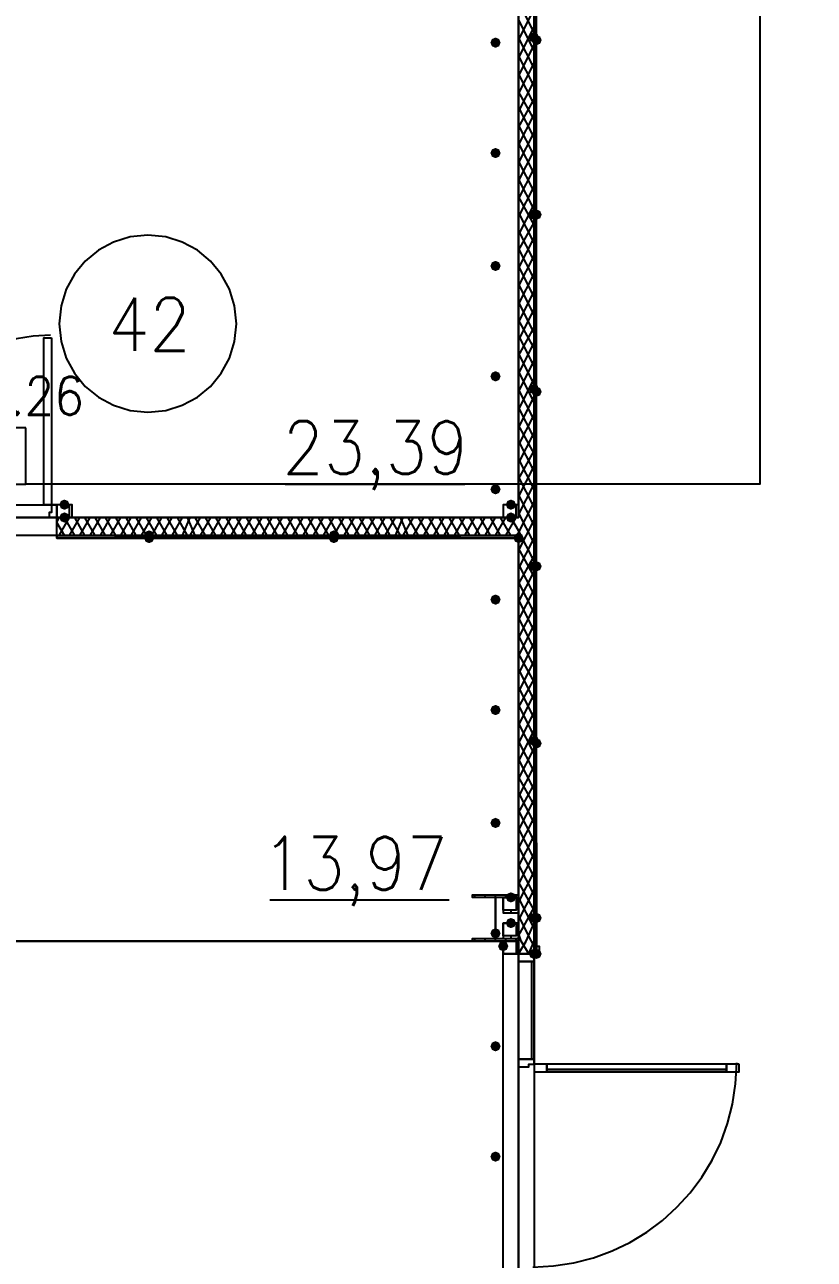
# Model space of a CAD drawing. Header units: millimetres. Extents: x 0 to 420, y 0 to 297.
# Drawn here: x 230.4 to 243.43, y 164.04 to 184.4 of the extents above; entities that cross this region are included whole.
import ezdxf

# ---------------------------------------------------------------- set-up
doc = ezdxf.new("R2010")
doc.units = ezdxf.units.MM
doc.layers.get('0').update_dxf_attribs({"linetype": 'CONTINUOUS'})
doc.styles.get("Standard").update_dxf_attribs({"font": 'STANDARD'})

msp = doc.modelspace()

# ---------------------------------------------------------------- hatches: boundary and pattern name
at = {"true_color": 0x000007}
h = msp.add_hatch(color=0, dxfattribs=at)
h.paths.add_polyline_path([(238.844667, 187.071), (238.802333, 187.071), (238.844667, 169.672)], flags=0)
h.paths.add_polyline_path([(238.802333, 187.071), (238.844667, 169.672), (238.802333, 169.672)], flags=0)
for points in [[(238.252, 184.107667), (238.227129, 184.047871), (238.167333, 184.023), (238.107537, 184.047871), (238.082667, 184.107667), (238.107537, 184.167462), (238.167333, 184.192333), (238.227129, 184.167463)], [(238.252, 182.287333), (238.227129, 182.227537), (238.167333, 182.202667), (238.107537, 182.227537), (238.082667, 182.287333), (238.107537, 182.347129), (238.167333, 182.372), (238.227129, 182.347129)], [(238.252, 180.424667), (238.227129, 180.364871), (238.167333, 180.34), (238.107537, 180.364871), (238.082667, 180.424667), (238.107537, 180.484462), (238.167333, 180.509333), (238.227129, 180.484463)], [(238.252, 178.604333), (238.227129, 178.544537), (238.167333, 178.519667), (238.107537, 178.544537), (238.082667, 178.604333), (238.107537, 178.664129), (238.167333, 178.689), (238.227129, 178.664129)], [(238.252, 176.741667), (238.227129, 176.681871), (238.167333, 176.657), (238.107537, 176.681871), (238.082667, 176.741667), (238.107537, 176.801462), (238.167333, 176.826333), (238.227129, 176.801463)], [(231.14, 176.487667), (231.115129, 176.427871), (231.055333, 176.403), (230.995538, 176.427871), (230.970667, 176.487667), (230.995537, 176.547462), (231.055333, 176.572333), (231.115129, 176.547463)], [(238.506, 176.487667), (238.481129, 176.427871), (238.421333, 176.403), (238.361538, 176.427871), (238.336667, 176.487667), (238.361537, 176.547462), (238.421333, 176.572333), (238.481129, 176.547463)], [(231.14, 176.276), (231.115129, 176.216204), (231.055333, 176.191333), (230.995538, 176.216204), (230.970667, 176.276), (230.995537, 176.335796), (231.055333, 176.360667), (231.115129, 176.335796)], [(238.506, 176.276), (238.481129, 176.216204), (238.421333, 176.191333), (238.361538, 176.216204), (238.336667, 176.276), (238.361537, 176.335796), (238.421333, 176.360667), (238.481129, 176.335796)], [(238.252, 174.921333), (238.227129, 174.861537), (238.167333, 174.836667), (238.107537, 174.861537), (238.082667, 174.921333), (238.107537, 174.981129), (238.167333, 175.006), (238.227129, 174.981129)], [(238.252, 173.101), (238.227129, 173.041204), (238.167333, 173.016333), (238.107537, 173.041204), (238.082667, 173.101), (238.107537, 173.160796), (238.167333, 173.185667), (238.227129, 173.160796)], [(238.252, 171.238333), (238.227129, 171.178537), (238.167333, 171.153667), (238.107537, 171.178537), (238.082667, 171.238333), (238.107537, 171.298129), (238.167333, 171.323), (238.227129, 171.298129)], [(238.506, 170.010667), (238.481129, 169.950871), (238.421333, 169.926), (238.361538, 169.950871), (238.336667, 170.010667), (238.361537, 170.070462), (238.421333, 170.095333), (238.481129, 170.070463)], [(238.506, 169.587333), (238.481129, 169.527537), (238.421333, 169.502667), (238.361538, 169.527537), (238.336667, 169.587333), (238.361537, 169.647129), (238.421333, 169.672), (238.481129, 169.647129)], [(238.252, 169.418), (238.227129, 169.358204), (238.167333, 169.333333), (238.107537, 169.358204), (238.082667, 169.418), (238.107537, 169.477796), (238.167333, 169.502667), (238.227129, 169.477796)], [(238.379, 169.206333), (238.354129, 169.146537), (238.294333, 169.121667), (238.234537, 169.146537), (238.209667, 169.206333), (238.234537, 169.266129), (238.294333, 169.291), (238.354129, 169.266129)], [(238.252, 167.555333), (238.227129, 167.495537), (238.167333, 167.470667), (238.107537, 167.495537), (238.082667, 167.555333), (238.107537, 167.615129), (238.167333, 167.64), (238.227129, 167.615129)], [(238.252, 165.735), (238.227129, 165.675204), (238.167333, 165.650333), (238.107537, 165.675204), (238.082667, 165.735), (238.107537, 165.794796), (238.167333, 165.819667), (238.227129, 165.794796)]]:
    msp.add_hatch(color=0, dxfattribs=at).paths.add_polyline_path(points, flags=0)
at = {"true_color": 0x0000fe}
for points in [[(238.887, 184.192333), (238.862129, 184.132537), (238.802333, 184.107667), (238.742538, 184.132537), (238.717667, 184.192333), (238.742537, 184.252129), (238.802333, 184.277), (238.862129, 184.252129)], [(238.929333, 184.15), (238.904463, 184.090204), (238.844667, 184.065333), (238.784871, 184.090204), (238.76, 184.15), (238.784871, 184.209796), (238.844667, 184.234667), (238.904462, 184.209796)], [(238.887, 181.271333), (238.862129, 181.211537), (238.802333, 181.186667), (238.742538, 181.211537), (238.717667, 181.271333), (238.742537, 181.331129), (238.802333, 181.356), (238.862129, 181.331129)], [(238.929333, 181.271333), (238.904463, 181.211537), (238.844667, 181.186667), (238.784871, 181.211537), (238.76, 181.271333), (238.784871, 181.331129), (238.844667, 181.356), (238.904462, 181.331129)], [(238.887, 178.392667), (238.862129, 178.332871), (238.802333, 178.308), (238.742538, 178.332871), (238.717667, 178.392667), (238.742537, 178.452462), (238.802333, 178.477333), (238.862129, 178.452463)], [(238.929333, 178.350333), (238.904463, 178.290537), (238.844667, 178.265667), (238.784871, 178.290537), (238.76, 178.350333), (238.784871, 178.410129), (238.844667, 178.435), (238.904462, 178.410129)], [(232.537, 175.979667), (232.512129, 175.919871), (232.452333, 175.895), (232.392538, 175.919871), (232.367667, 175.979667), (232.392537, 176.039462), (232.452333, 176.064333), (232.512129, 176.039463)], [(232.537, 175.937333), (232.512129, 175.877537), (232.452333, 175.852667), (232.392538, 175.877537), (232.367667, 175.937333), (232.392537, 175.997129), (232.452333, 176.022), (232.512129, 175.997129)], [(235.585, 175.979667), (235.560129, 175.919871), (235.500333, 175.895), (235.440538, 175.919871), (235.415667, 175.979667), (235.440537, 176.039462), (235.500333, 176.064333), (235.560129, 176.039463)], [(235.585, 175.937333), (235.560129, 175.877537), (235.500333, 175.852667), (235.440538, 175.877537), (235.415667, 175.937333), (235.440537, 175.997129), (235.500333, 176.022), (235.560129, 175.997129)], [(238.633, 175.937333), (238.608129, 175.877537), (238.548333, 175.852667), (238.488537, 175.877537), (238.463667, 175.937333), (238.488537, 175.997129), (238.548333, 176.022), (238.608129, 175.997129)], [(238.887, 175.471667), (238.862129, 175.411871), (238.802333, 175.387), (238.742538, 175.411871), (238.717667, 175.471667), (238.742537, 175.531462), (238.802333, 175.556333), (238.862129, 175.531463)], [(238.929333, 175.471667), (238.904463, 175.411871), (238.844667, 175.387), (238.784871, 175.411871), (238.76, 175.471667), (238.784871, 175.531462), (238.844667, 175.556333), (238.904462, 175.531463)], [(238.887, 172.593), (238.862129, 172.533204), (238.802333, 172.508333), (238.742538, 172.533204), (238.717667, 172.593), (238.742537, 172.652796), (238.802333, 172.677667), (238.862129, 172.652796)], [(238.929333, 172.550667), (238.904463, 172.490871), (238.844667, 172.466), (238.784871, 172.490871), (238.76, 172.550667), (238.784871, 172.610462), (238.844667, 172.635333), (238.904462, 172.610463)], [(238.887, 169.672), (238.862129, 169.612204), (238.802333, 169.587333), (238.742538, 169.612204), (238.717667, 169.672), (238.742537, 169.731796), (238.802333, 169.756667), (238.862129, 169.731796)], [(238.887, 169.672), (238.862129, 169.612204), (238.802333, 169.587333), (238.742538, 169.612204), (238.717667, 169.672), (238.742537, 169.731796), (238.802333, 169.756667), (238.862129, 169.731796)], [(238.929333, 169.672), (238.904463, 169.612204), (238.844667, 169.587333), (238.784871, 169.612204), (238.76, 169.672), (238.784871, 169.731796), (238.844667, 169.756667), (238.904462, 169.731796)], [(238.929333, 169.672), (238.904463, 169.612204), (238.844667, 169.587333), (238.784871, 169.612204), (238.76, 169.672), (238.784871, 169.731796), (238.844667, 169.756667), (238.904462, 169.731796)], [(238.887, 169.079333), (238.862129, 169.019537), (238.802333, 168.994667), (238.742538, 169.019537), (238.717667, 169.079333), (238.742537, 169.139129), (238.802333, 169.164), (238.862129, 169.139129)], [(238.929333, 169.079333), (238.904463, 169.019537), (238.844667, 168.994667), (238.784871, 169.019537), (238.76, 169.079333), (238.784871, 169.139129), (238.844667, 169.164), (238.904462, 169.139129)]]:
    msp.add_hatch(color=0, dxfattribs=at).paths.add_polyline_path(points, flags=0)
at = {"true_color": 0x000007}
h = msp.add_hatch(color=0, dxfattribs=at)
h.paths.add_polyline_path([(238.548333, 175.979667), (230.928333, 175.979667), (238.548333, 175.937333)], flags=0)
h.paths.add_polyline_path([(230.928333, 175.979667), (238.548333, 175.937333), (230.928333, 175.937333)], flags=0)
h = msp.add_hatch(color=0, dxfattribs=at)
h.paths.add_polyline_path([(238.844667, 169.672), (238.802333, 169.672), (238.844667, 169.079333)], flags=0)
h.paths.add_polyline_path([(238.802333, 169.672), (238.844667, 169.079333), (238.802333, 169.079333)], flags=0)

# ---------------------------------------------------------------- linework, layer by layer
at = {"color": 0, "true_color": 0x000007}
for points in [[(220.937667, 176.276), (238.548333, 176.276), (238.548333, 187.409667), (220.937667, 187.409667)], [(238.844667, 187.071), (238.802333, 187.071), (238.844667, 169.672)], [(238.802333, 187.071), (238.844667, 169.672), (238.802333, 169.672)], [(238.802333, 187.071), (238.802333, 169.672), (238.844667, 169.672), (238.844667, 187.071)], [(238.802333, 187.071), (238.802333, 169.672), (238.844667, 169.672), (238.844667, 187.071)], [(230.843667, 179.239333), (230.843667, 176.487667), (230.716667, 176.487667), (230.716667, 179.239333)], [(230.928333, 176.276), (230.928333, 176.487667), (230.843667, 176.487667), (230.843667, 176.360667), (230.801333, 176.360667), (230.801333, 176.276)], [(230.928333, 176.276), (231.14, 176.276), (231.14, 176.487667), (230.928333, 176.487667), (230.928333, 176.276), (231.182333, 176.276), (231.182333, 176.487667), (230.928333, 176.487667)], [(238.294333, 176.276), (238.506, 176.276), (238.506, 176.487667), (238.294333, 176.487667), (238.294333, 176.276), (238.548333, 176.276), (238.548333, 176.487667), (238.294333, 176.487667)], [(238.548333, 175.979667), (230.928333, 175.979667), (238.548333, 175.937333)], [(230.928333, 175.979667), (238.548333, 175.937333), (230.928333, 175.937333)], [(230.928333, 175.937333), (238.548333, 175.937333), (238.548333, 175.979667), (230.928333, 175.979667)], [(230.928333, 175.937333), (238.548333, 175.937333), (238.548333, 175.979667), (230.928333, 175.979667)], [(238.548333, 169.291), (237.786333, 169.291), (237.786333, 169.333333), (238.167333, 169.333333), (238.167333, 170.010667), (237.786333, 170.010667), (237.786333, 170.053), (238.548333, 170.053), (238.548333, 170.010667), (238.167333, 170.010667), (238.167333, 169.333333), (238.548333, 169.333333)], [(238.548333, 170.010667), (238.294333, 170.010667), (238.294333, 169.756667), (238.548333, 169.756667)], [(238.506, 170.010667), (238.506, 169.799), (238.294333, 169.799), (238.294333, 170.010667)], [(238.844667, 169.672), (238.802333, 169.672), (238.844667, 169.079333)], [(238.802333, 169.672), (238.844667, 169.079333), (238.802333, 169.079333)], [(238.844667, 169.079333), (238.844667, 169.672), (238.802333, 169.672), (238.802333, 169.079333)], [(238.844667, 169.079333), (238.844667, 169.672), (238.802333, 169.672), (238.802333, 169.079333)], [(238.548333, 169.587333), (238.294333, 169.587333), (238.294333, 169.333333), (238.548333, 169.333333)], [(238.506, 169.587333), (238.506, 169.375667), (238.294333, 169.375667), (238.294333, 169.587333)], [(238.548333, 169.079333), (238.548333, 169.291), (238.294333, 169.291), (238.294333, 169.079333)], [(238.506, 169.079333), (238.294333, 169.079333), (238.294333, 169.291), (238.506, 169.291)], [(238.548333, 169.079333), (238.548333, 168.952333), (238.802333, 168.952333), (238.802333, 169.079333)], [(238.548333, 169.079333), (238.802333, 169.079333)], [(238.802333, 169.037), (238.802333, 169.206333), (238.887, 169.206333), (238.887, 169.037)], [(238.802333, 169.206333), (238.802333, 169.079333)], [(238.802333, 167.343667), (238.802333, 168.952333), (238.548333, 168.952333), (238.548333, 167.343667)], [(238.548333, 167.216667), (238.717667, 167.216667), (238.717667, 167.259), (238.802333, 167.259), (238.802333, 167.343667), (238.548333, 167.343667)], [(238.802333, 167.132), (239.014, 167.132), (239.014, 167.259), (238.802333, 167.259)], [(241.977333, 167.259), (239.014, 167.259), (239.014, 167.174333), (241.977333, 167.174333)], [(242.189, 167.259), (241.977333, 167.259), (241.977333, 167.132), (242.189, 167.132)], [(241.977333, 167.174333), (239.014, 167.174333), (239.014, 167.132), (241.977333, 167.132)]]:
    msp.add_lwpolyline(points, close=True, dxfattribs=at)
for points in [[(238.548333, 187.409667), (238.548333, 176.276)], [(238.802333, 169.291), (238.802333, 187.409667)], [(238.802333, 169.672), (238.802333, 187.071), (238.844667, 169.672), (238.844667, 187.071)], [(238.802333, 184.277), (238.548333, 184.785)], [(238.548333, 184.15), (238.802333, 184.658)], [(238.802333, 183.980667), (238.548333, 184.488667)], [(238.548333, 183.853667), (238.802333, 184.361667)], [(238.802333, 183.684333), (238.548333, 184.192333)], [(238.548333, 183.557333), (238.802333, 184.065333)], [(238.802333, 183.388), (238.548333, 183.896)], [(238.548333, 183.261), (238.802333, 183.769)], [(238.802333, 183.091667), (238.548333, 183.599667)], [(238.548333, 182.964667), (238.802333, 183.472667)], [(238.802333, 182.837667), (238.548333, 183.303333)], [(238.548333, 182.710667), (238.802333, 183.176333)], [(238.802333, 182.541333), (238.548333, 183.049333)], [(238.548333, 182.414333), (238.802333, 182.922333)], [(238.802333, 182.245), (238.548333, 182.753)], [(238.548333, 182.118), (238.802333, 182.626)], [(238.802333, 181.948667), (238.548333, 182.456667)], [(238.548333, 181.821667), (238.802333, 182.329667)], [(238.802333, 181.652333), (238.548333, 182.160333)], [(238.548333, 181.525333), (238.802333, 182.033333)], [(238.802333, 181.356), (238.548333, 181.864)], [(238.548333, 181.229), (238.802333, 181.737)], [(238.802333, 181.102), (238.548333, 181.567667)], [(238.548333, 180.932667), (238.802333, 181.440667)], [(238.802333, 180.805667), (238.548333, 181.313667)], [(238.548333, 180.678667), (238.802333, 181.144333)], [(233.891667, 179.472167), (233.861995, 179.766508), (233.776893, 180.040659), (233.642236, 180.288746), (233.463896, 180.504896), (233.247746, 180.683236), (232.999659, 180.817893), (232.725508, 180.902995), (232.431167, 180.932667), (232.136825, 180.902995), (231.862674, 180.817893), (231.614587, 180.683236), (231.398437, 180.504896), (231.220097, 180.288746), (231.08544, 180.040659), (231.000339, 179.766508), (230.970667, 179.472167)], [(238.802333, 180.509333), (238.548333, 181.017333)], [(238.548333, 180.382333), (238.802333, 180.890333)], [(238.802333, 180.213), (238.548333, 180.721)], [(238.548333, 180.086), (238.802333, 180.594)], [(238.802333, 179.916667), (238.548333, 180.424667)], [(238.548333, 179.789667), (238.802333, 180.297667)], [(238.802333, 179.620333), (238.548333, 180.128333)], [(238.548333, 179.493333), (238.802333, 180.001333)], [(238.802333, 179.324), (238.548333, 179.832)], [(238.548333, 179.197), (238.802333, 179.705)], [(230.970667, 179.472167), (231.000339, 179.177825), (231.08544, 178.903674), (231.220097, 178.655587), (231.398437, 178.439437), (231.614587, 178.261097), (231.862674, 178.12644), (232.136825, 178.041339), (232.431167, 178.011667), (232.725508, 178.041339), (232.999659, 178.12644), (233.247746, 178.261097), (233.463896, 178.439437), (233.642236, 178.655587), (233.776893, 178.903674), (233.861995, 179.177825), (233.891667, 179.472167)], [(238.802333, 179.07), (238.548333, 179.535667)], [(238.548333, 178.943), (238.802333, 179.408667)], [(230.8225, 179.281667), (230.538994, 179.267351), (230.263677, 179.225333), (229.997944, 179.157006), (229.743188, 179.063764), (229.500803, 178.947001), (229.272183, 178.80811), (229.058721, 178.648486), (228.861811, 178.469523), (228.682847, 178.272613), (228.523223, 178.059151), (228.384333, 177.83053), (228.26757, 177.588145), (228.174328, 177.333389), (228.106001, 177.067656), (228.063982, 176.792339), (228.049667, 176.508833)], [(238.802333, 178.773667), (238.548333, 179.281667)], [(238.548333, 178.646667), (238.802333, 179.154667)], [(238.802333, 178.477333), (238.548333, 178.985333)], [(238.548333, 178.350333), (238.802333, 178.858333)], [(238.802333, 178.181), (238.548333, 178.689)], [(238.548333, 178.054), (238.802333, 178.562)], [(238.802333, 177.884667), (238.548333, 178.392667)], [(238.548333, 177.757667), (238.802333, 178.265667)], [(238.802333, 177.588333), (238.548333, 178.096333)], [(238.548333, 177.461333), (238.802333, 177.969333)], [(238.802333, 177.334333), (238.548333, 177.8)], [(238.548333, 177.165), (238.802333, 177.673)], [(238.802333, 177.038), (238.548333, 177.546)], [(238.548333, 176.911), (238.802333, 177.376667)], [(238.802333, 176.741667), (238.548333, 177.249667)], [(238.548333, 176.614667), (238.802333, 177.122667)], [(238.802333, 176.445333), (238.548333, 176.953333)], [(234.696, 176.826333), (237.659333, 176.826333)], [(238.548333, 176.318333), (238.802333, 176.826333)], [(238.802333, 176.149), (238.548333, 176.657)], [(229.489, 176.487667), (230.928333, 176.487667), (230.928333, 176.403)], [(230.928333, 176.403), (230.928333, 176.276), (229.489, 176.276)], [(238.548333, 176.022), (238.802333, 176.53)], [(238.802333, 175.852667), (238.548333, 176.360667)], [(230.928333, 176.191333), (230.970667, 176.276)], [(230.928333, 175.979667), (230.928333, 176.276)], [(230.928333, 175.979667), (230.928333, 176.276)], [(238.548333, 176.276), (230.928333, 176.276)], [(231.055333, 175.979667), (230.928333, 176.191333)], [(230.970667, 175.979667), (231.14, 176.276)], [(231.224667, 175.979667), (231.055333, 176.276)], [(231.14, 175.979667), (231.309333, 176.276)], [(231.394, 175.979667), (231.224667, 176.276)], [(231.309333, 175.979667), (231.478667, 176.276)], [(231.563333, 175.979667), (231.394, 176.276)], [(231.478667, 175.979667), (231.648, 176.276)], [(231.732667, 175.979667), (231.563333, 176.276)], [(231.648, 175.979667), (231.817333, 176.276)], [(231.902, 175.979667), (231.732667, 176.276)], [(231.817333, 175.979667), (231.986667, 176.276)], [(232.071333, 175.979667), (231.902, 176.276)], [(231.986667, 175.979667), (232.156, 176.276)], [(232.240667, 175.979667), (232.071333, 176.276)], [(232.156, 175.979667), (232.325333, 176.276)], [(232.41, 175.979667), (232.240667, 176.276)], [(232.325333, 175.979667), (232.494667, 176.276)], [(232.579333, 175.979667), (232.41, 176.276)], [(232.494667, 175.979667), (232.664, 176.276)], [(232.748667, 175.979667), (232.579333, 176.276)], [(232.664, 175.979667), (232.833333, 176.276)], [(232.918, 175.979667), (232.748667, 176.276)], [(232.833333, 175.979667), (233.002667, 176.276)], [(233.087333, 175.979667), (232.918, 176.276)], [(233.002667, 175.979667), (233.129667, 176.276)], [(233.214333, 175.979667), (233.087333, 176.276)], [(233.129667, 175.979667), (233.299, 176.276)], [(233.383667, 175.979667), (233.214333, 176.276)], [(233.299, 175.979667), (233.468333, 176.276)], [(233.553, 175.979667), (233.383667, 176.276)], [(233.468333, 175.979667), (233.637667, 176.276)], [(233.722333, 175.979667), (233.553, 176.276)], [(233.637667, 175.979667), (233.807, 176.276)], [(233.891667, 175.979667), (233.722333, 176.276)], [(233.807, 175.979667), (233.976333, 176.276)], [(234.061, 175.979667), (233.891667, 176.276)], [(233.976333, 175.979667), (234.145667, 176.276)], [(234.230333, 175.979667), (234.061, 176.276)], [(234.145667, 175.979667), (234.315, 176.276)], [(234.399667, 175.979667), (234.230333, 176.276)], [(234.315, 175.979667), (234.484333, 176.276)], [(234.569, 175.979667), (234.399667, 176.276)], [(234.484333, 175.979667), (234.653667, 176.276)], [(234.738333, 175.979667), (234.569, 176.276)], [(234.653667, 175.979667), (234.823, 176.276)], [(234.907667, 175.979667), (234.738333, 176.276)], [(234.823, 175.979667), (234.992333, 176.276)], [(235.077, 175.979667), (234.907667, 176.276)], [(234.992333, 175.979667), (235.161667, 176.276)], [(235.246333, 175.979667), (235.077, 176.276)], [(235.161667, 175.979667), (235.331, 176.276)], [(235.415667, 175.979667), (235.246333, 176.276)], [(235.331, 175.979667), (235.500333, 176.276)], [(235.585, 175.979667), (235.415667, 176.276)], [(235.500333, 175.979667), (235.669667, 176.276)], [(235.754333, 175.979667), (235.585, 176.276)], [(235.669667, 175.979667), (235.839, 176.276)], [(235.923667, 175.979667), (235.754333, 176.276)], [(235.839, 175.979667), (236.008333, 176.276)], [(236.093, 175.979667), (235.923667, 176.276)], [(236.008333, 175.979667), (236.177667, 176.276)], [(236.262333, 175.979667), (236.093, 176.276)], [(236.177667, 175.979667), (236.347, 176.276)], [(236.431667, 175.979667), (236.262333, 176.276)], [(236.347, 175.979667), (236.516333, 176.276)], [(236.601, 175.979667), (236.431667, 176.276)], [(236.516333, 175.979667), (236.643333, 176.276)], [(236.728, 175.979667), (236.601, 176.276)], [(236.643333, 175.979667), (236.812667, 176.276)], [(236.897333, 175.979667), (236.728, 176.276)], [(236.812667, 175.979667), (236.982, 176.276)], [(237.066667, 175.979667), (236.897333, 176.276)], [(236.982, 175.979667), (237.151333, 176.276)], [(237.236, 175.979667), (237.066667, 176.276)], [(237.151333, 175.979667), (237.320667, 176.276)], [(237.405333, 175.979667), (237.236, 176.276)], [(237.320667, 175.979667), (237.49, 176.276)], [(237.574667, 175.979667), (237.405333, 176.276)], [(237.49, 175.979667), (237.659333, 176.276)], [(237.744, 175.979667), (237.574667, 176.276)], [(237.659333, 175.979667), (237.828667, 176.276)], [(237.913333, 175.979667), (237.744, 176.276)], [(237.828667, 175.979667), (237.998, 176.276)], [(238.082667, 175.979667), (237.913333, 176.276)], [(237.998, 175.979667), (238.167333, 176.276)], [(238.252, 175.979667), (238.082667, 176.276)], [(238.167333, 175.979667), (238.336667, 176.276)], [(238.421333, 175.979667), (238.252, 176.276)], [(238.336667, 175.979667), (238.506, 176.276)], [(238.548333, 176.064333), (238.421333, 176.276)], [(238.548333, 175.725667), (238.802333, 176.233667)], [(238.548333, 175.937333), (230.928333, 175.937333), (238.548333, 175.979667), (230.928333, 175.979667)], [(230.928333, 175.979667), (238.548333, 175.979667)], [(238.506, 175.979667), (238.548333, 176.022)], [(238.802333, 175.556333), (238.548333, 176.064333)], [(238.548333, 175.979667), (238.548333, 169.291)], [(238.548333, 175.429333), (238.802333, 175.937333)], [(238.802333, 175.302333), (238.548333, 175.768)], [(238.548333, 175.175333), (238.802333, 175.641)], [(238.802333, 175.006), (238.548333, 175.514)], [(238.548333, 174.879), (238.802333, 175.387)], [(238.802333, 174.709667), (238.548333, 175.217667)], [(238.548333, 174.582667), (238.802333, 175.090667)], [(238.802333, 174.413333), (238.548333, 174.921333)], [(238.548333, 174.286333), (238.802333, 174.794333)], [(238.802333, 174.117), (238.548333, 174.625)], [(238.548333, 173.99), (238.802333, 174.498)], [(238.802333, 173.820667), (238.548333, 174.328667)], [(238.548333, 173.693667), (238.802333, 174.201667)], [(238.802333, 173.566667), (238.548333, 174.032333)], [(238.548333, 173.397333), (238.802333, 173.905333)], [(238.802333, 173.270333), (238.548333, 173.778333)], [(238.548333, 173.143333), (238.802333, 173.609)], [(238.802333, 172.974), (238.548333, 173.482)], [(238.548333, 172.847), (238.802333, 173.355)], [(238.802333, 172.677667), (238.548333, 173.185667)], [(238.548333, 172.550667), (238.802333, 173.058667)], [(238.802333, 172.381333), (238.548333, 172.889333)], [(238.548333, 172.254333), (238.802333, 172.762333)], [(238.802333, 172.085), (238.548333, 172.593)], [(238.548333, 171.958), (238.802333, 172.466)], [(238.802333, 171.788667), (238.548333, 172.296667)], [(238.548333, 171.661667), (238.802333, 172.169667)], [(238.802333, 171.534667), (238.548333, 172.000333)], [(238.548333, 171.407667), (238.802333, 171.873333)], [(238.802333, 171.238333), (238.548333, 171.746333)], [(238.548333, 171.111333), (238.802333, 171.619333)], [(238.802333, 170.942), (238.548333, 171.45)], [(238.548333, 170.815), (238.802333, 171.323)], [(238.802333, 170.645667), (238.548333, 171.153667)], [(238.548333, 170.518667), (238.802333, 171.026667)], [(238.802333, 170.349333), (238.548333, 170.857333)], [(238.548333, 170.222333), (238.802333, 170.730333)], [(238.802333, 170.053), (238.548333, 170.561)], [(238.548333, 169.926), (238.802333, 170.434)], [(238.802333, 169.799), (238.548333, 170.264667)], [(237.828667, 170.010667), (237.828667, 170.053)], [(237.998, 170.010667), (237.998, 170.053)], [(238.167333, 169.291), (238.167333, 170.053)], [(238.336667, 170.010667), (238.336667, 170.053)], [(238.506, 170.010667), (238.506, 170.053)], [(238.548333, 169.629667), (238.802333, 170.137667)], [(234.442, 169.968333), (237.405333, 169.968333)], [(238.802333, 169.502667), (238.548333, 170.010667)], [(238.548333, 169.375667), (238.802333, 169.841333)], [(238.421333, 169.799), (238.421333, 169.756667)], [(238.76, 169.291), (238.548333, 169.714333)], [(238.844667, 169.079333), (238.844667, 169.672), (238.844667, 169.079333), (238.802333, 169.672)], [(238.590667, 169.291), (238.548333, 169.418)], [(238.675333, 169.291), (238.802333, 169.587333)], [(237.828667, 169.291), (237.828667, 169.333333)], [(237.998, 169.291), (237.998, 169.333333)], [(238.336667, 169.291), (238.336667, 169.333333)], [(238.421333, 169.375667), (238.421333, 169.333333)], [(238.506, 169.291), (238.506, 169.333333)], [(238.548333, 169.079333), (238.675333, 169.291)], [(238.548333, 169.291), (238.548333, 169.079333)], [(238.717667, 169.079333), (238.590667, 169.291)], [(238.717667, 169.079333), (238.802333, 169.291)], [(238.802333, 169.206333), (238.76, 169.291)], [(238.802333, 169.079333), (238.802333, 169.291)], [(238.294333, 163.872333), (238.294333, 169.079333), (238.421333, 169.079333)], [(238.421333, 169.079333), (238.548333, 169.079333), (238.548333, 163.872333)], [(238.548333, 169.206333), (238.506, 169.206333)], [(238.548333, 169.079333), (238.802333, 169.079333), (238.802333, 169.206333)], [(238.548333, 169.079333), (238.548333, 169.121667)], [(238.548333, 167.343667), (238.548333, 168.952333)], [(238.76, 168.952333), (238.76, 167.343667)], [(238.781167, 163.914667), (239.12527, 163.932042), (239.459432, 163.983042), (239.781963, 164.065973), (240.091171, 164.179144), (240.385364, 164.320864), (240.66285, 164.489441), (240.921937, 164.683183), (241.160935, 164.900399), (241.37815, 165.139396), (241.571892, 165.398484), (241.740469, 165.675969), (241.882189, 165.970162), (241.99536, 166.27937), (242.078292, 166.601901), (242.129291, 166.936064), (242.146667, 167.280167)], [(241.977333, 167.174333), (239.014, 167.174333)]]:
    msp.add_lwpolyline(points, dxfattribs=at)
at = {"color": 0, "true_color": 0x000008}
for points in [[(254.889, 187.409667), (238.802333, 187.409667), (238.802333, 140.335), (254.889, 140.335)], [(238.548333, 158.453667), (238.548333, 169.291), (117.094, 169.291), (117.094, 158.453667)]]:
    msp.add_lwpolyline(points, close=True, dxfattribs=at)
at = {"color": 0, "true_color": 0x000005}
msp.add_lwpolyline([(245.660333, 186.986333), (242.527667, 186.986333), (242.527667, 176.826333), (230.420333, 176.826333)], dxfattribs=at)
at = {"color": 0, "true_color": 0x00005c}
msp.add_lwpolyline([(230.420333, 177.757667), (228.642333, 177.757667), (228.642333, 176.826333), (230.420333, 176.826333)], close=True, dxfattribs=at)
at = {"color": 0, "true_color": 0x0000ab}
msp.add_lwpolyline([(238.548333, 169.291), (238.548333, 175.979667), (220.937667, 175.979667), (220.937667, 169.291)], close=True, dxfattribs=at)

# ---------------------------------------------------------------- texts
at = {"color": 0, "true_color": 0x000007, "char_height": 0.872032, "attachment_point": 1}
for s, insert, width in [('42', (231.775, 179.899701), 1.16270936), ('23,39', (234.65367, 177.867697), 2.76143456), ('13,97', (234.315, 171.009701), 2.56764984)]:
    msp.add_mtext(s, dxfattribs=dict(at, insert=insert, width=width))
at = {"color": 0, "true_color": 0x00005c, "insert": (228.092003, 178.597164), "char_height": 0.627829, "width": 3.20890379, "attachment_point": 1}
msp.add_mtext('BIAL1.26', dxfattribs=at)

doc.saveas('drawing.dxf')
